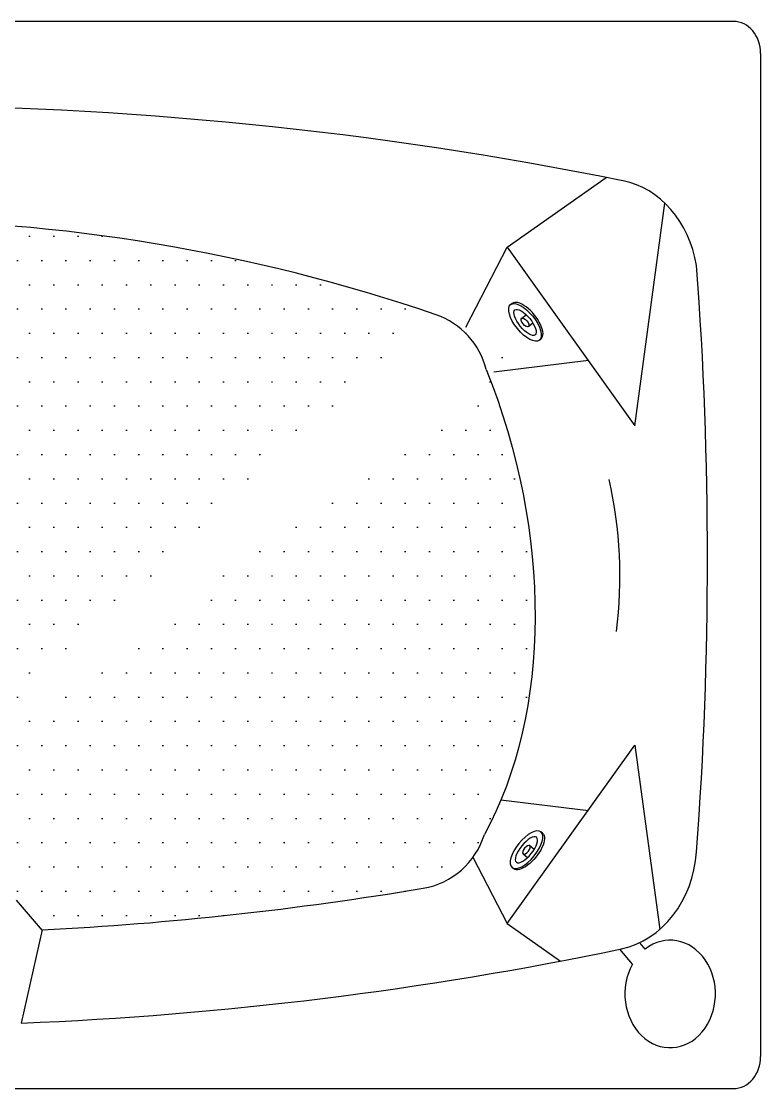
# Model space of a CAD drawing. Header units: millimetres. Extents: x -1272.54 to -1270.71, y 2225.12 to 2226.22.
# Drawn here: x -1271.472 to -1270.71, y 2225.116 to 2226.216 of the extents above; entities that cross this region are included whole.
import ezdxf

# ---------------------------------------------------------------- set-up
doc = ezdxf.new("R2010")
doc.units = ezdxf.units.MM
doc.header["$LTSCALE"] = 10
doc.layers.add('jacuzzi', color=1, linetype='Continuous')

msp = doc.modelspace()

# ---------------------------------------------------------------- hatches: boundary and pattern name
at = {"layer": 'jacuzzi'}
h = msp.add_hatch(dxfattribs=at)
h.set_pattern_fill('DOTS', color=256, scale=0.4, style=0)
h.set_pattern_definition([(0, (-1274.438957, 2226.49444), (0.0125, 0.025), [0, -0.025])])
edge = h.paths.add_edge_path()
edge.add_ellipse((-1271.625, 2223.5267), major_axis=(0, 2.484), ratio=0.842911, start_angle=-16.0884, end_angle=16.2711)
edge.add_arc((-1272.1854, 2225.8356), 0.08, 109.0994, 166.1307)
edge.add_ellipse((-1271.9624, 2225.712), major_axis=(0.0846, 0.5717), ratio=0.558822, start_angle=80.3136, end_angle=130.201)
edge.add_arc((-1272.1845, 2225.4023), 0.08, 196.8588, 260.3496)
edge.add_ellipse((-1271.625, 2230.0657), major_axis=(0, 4.7907), ratio=0.842911, start_angle=171.8433, end_angle=177.529)
edge.add_ellipse((-1271.625, 2230.0657), major_axis=(0, 4.7907), ratio=0.842911, start_angle=182.471, end_angle=188.0699)
edge.add_arc((-1271.0714, 2225.4013), 0.08, 279.5483, 343.0307)
edge.add_ellipse((-1271.2931, 2225.712), major_axis=(-0.1541, 0.4613), ratio=0.68241, start_angle=212.2492, end_angle=275.0197, ccw=False)
edge.add_arc((-1271.0706, 2225.8377), 0.08, 14.0043, 71.1107)
edge.add_line((-1271.709, 2225.305), (-1271.7724, 2225.3102))
edge.add_line((-1271.7994, 2225.279), (-1271.7724, 2225.3102))
edge.add_line((-1271.4505, 2225.279), (-1271.4776, 2225.3102))
edge.add_line((-1271.5409, 2225.305), (-1271.4776, 2225.3102))
edge.add_spline(control_points=[(-1271.581, 2225.3511), (-1271.581, 2225.347), (-1271.5805, 2225.3428), (-1271.5779, 2225.3318), (-1271.5748, 2225.3252), (-1271.5663, 2225.3144), (-1271.5609, 2225.3102), (-1271.5505, 2225.3058), (-1271.5458, 2225.3049), (-1271.5411, 2225.305)], knot_values=[1.570796, 1.570796, 1.570796, 1.570796, 1.842994, 1.842994, 2.322226, 2.322226, 2.801459, 2.801459, 3.155508, 3.155508, 3.155508, 3.155508], degree=3, periodic=0)
edge.add_arc((-1271.625, 2225.3609), 0.044, 0, 180)
edge.add_spline(control_points=[(-1271.7088, 2225.305), (-1271.7052, 2225.3049), (-1271.7016, 2225.3055), (-1271.6923, 2225.3084), (-1271.6869, 2225.3118), (-1271.6779, 2225.3209), (-1271.6744, 2225.3267), (-1271.67, 2225.3388), (-1271.6689, 2225.3449), (-1271.6689, 2225.3511)], knot_values=[3.127678, 3.127678, 3.127678, 3.127678, 3.399848, 3.399848, 3.853589, 3.853589, 4.307329, 4.307329, 4.712389, 4.712389, 4.712389, 4.712389], degree=3, periodic=0)

# ---------------------------------------------------------------- linework, layer by layer
at = {"layer": 'jacuzzi', "color": 3}
for p, q in [((-1270.71, 2226.1826), (-1270.71, 2225.1491)), ((-1272.512, 2225.1159), (-1270.738, 2225.1159))]:
    msp.add_line(p, q, dxfattribs=at)
at = {"layer": 'jacuzzi'}
for p, q in [((-1270.9714, 2225.983), (-1270.8693, 2226.055)), ((-1270.8397, 2225.7991), (-1270.8089, 2226.0285)), ((-1271.014, 2225.9008), (-1270.9714, 2225.983)), ((-1270.9714, 2225.983), (-1270.8397, 2225.7991)), ((-1270.9662, 2225.9252), (-1270.9679, 2225.9238)), ((-1270.9564, 2225.9098), (-1270.9518, 2225.9135)), ((-1270.9495, 2225.9014), (-1270.9449, 2225.9051)), ((-1270.9364, 2225.8886), (-1270.9381, 2225.8873)), ((-1270.9852, 2225.8546), (-1270.8874, 2225.8667)), ((-1270.9714, 2225.2861), (-1270.8397, 2225.47)), ((-1270.8397, 2225.47), (-1270.8141, 2225.2798)), ((-1270.9778, 2225.4136), (-1270.8874, 2225.4024)), ((-1270.935, 2225.3791), (-1270.9366, 2225.3804)), ((-1270.9481, 2225.3663), (-1270.9435, 2225.3626)), ((-1271.0067, 2225.3543), (-1270.9714, 2225.2861)), ((-1270.9549, 2225.3579), (-1270.9503, 2225.3542)), ((-1270.9647, 2225.3425), (-1270.9664, 2225.3438)), ((-1271.4505, 2225.279), (-1271.4776, 2225.3102)), ((-1270.9714, 2225.2861), (-1270.9165, 2225.2473)), ((-1271.4509, 2225.2795), (-1271.4725, 2225.1834)), ((-1270.8291, 2225.2597), (-1270.8343, 2225.2659)), ((-1270.8423, 2225.2441), (-1270.8553, 2225.2595))]:
    msp.add_line(p, q, dxfattribs=at)
at = {"layer": 'jacuzzi', "color": 3}
msp.add_lwpolyline([(-1272.512, 2226.2159), (-1270.738, 2226.2159)], dxfattribs=at)
at = {"layer": 'jacuzzi'}
for centre, start, end in [((-1271.0706, 2225.8377), 14.0043, 71.1107), ((-1271.0714, 2225.4013), 279.5483, 343.0307)]:
    msp.add_arc(centre, 0.08, start, end, dxfattribs=at)
at = {"layer": 'jacuzzi', "color": 3}
for centre, start_param, end_param in [((-1270.738, 2226.1826), -1.570796, 0), ((-1270.738, 2225.1491), 3.141593, 4.712389)]:
    msp.add_ellipse(centre, major_axis=(0, 0.0332), ratio=0.842911, start_param=start_param, end_param=end_param, dxfattribs=at)
at = {"layer": 'jacuzzi'}
for centre, major_axis, ratio, start_param, end_param in [((-1271.625, 2220.6604), (0, 5.4686), 0.842911, -0.168495, 0.168495), ((-1271.625, 2223.5267), (0, 2.484), 0.842911, -0.280796, 0.283985), ((-1270.8676, 2225.9424), (0, 0.1108), 0.842911, -1.372372, -0.168495), ((-1273.664, 2225.6621), (0, 3.4395), 0.842911, 4.624424, 4.800354), ((-1270.9513, 2225.9069), (0.0149, -0.0183), 0.431953, 6.283185, 9.424778), ((-1270.953, 2225.9056), (-0.00343, 0.00422), 0.461888, -3.141592653589793, 3.141592653589793), ((-1271.1805, 2225.6441), (0, 0.386), 0.842911, 4.564185, 4.973567), ((-1270.8696, 2225.3697), (0, 0.1114), 0.842911, 3.315047, 4.624424), ((-1271.625, 2230.0657), (0, 4.7907), 0.842911, 3.184719, 3.282439), ((-1270.8033, 2225.2135), (0, 0.0554), 0.842911, 0.986756, 6.867226), ((-1271.625, 2230.4838), (0, 5.3035), 0.842911, 3.175713, 3.315047)]:
    msp.add_ellipse(centre, major_axis=major_axis, ratio=ratio, start_param=start_param, end_param=end_param, dxfattribs=at)
for major_axis, ratio in [((0.0149, -0.0183), 0.431953), ((0.0104, -0.0128), 0.381644)]:
    msp.add_ellipse((-1270.953, 2225.9056), major_axis=major_axis, ratio=ratio, dxfattribs=at)
at = {"layer": 'jacuzzi', "extrusion": (0, 0, -1)}
for centre, major_axis, ratio, start_param, end_param in [((-1271.2931, 2225.712), (-0.1541, 0.4613), 0.68241, 1.483186, 2.578738), ((-1270.9498, 2225.3608), (0.0149, 0.0183), 0.431953, 0, 3.141593), ((-1270.9515, 2225.3621), (0.00343, 0.00422), 0.461888, 4.712389, 10.995574)]:
    msp.add_ellipse(centre, major_axis=major_axis, ratio=ratio, start_param=start_param, end_param=end_param, dxfattribs=at)
for major_axis, ratio in [((0.0149, 0.0183), 0.431953), ((0.0104, 0.0128), 0.381644)]:
    msp.add_ellipse((-1270.9515, 2225.3621), major_axis=major_axis, ratio=ratio, dxfattribs=at)

doc.saveas('drawing.dxf')
